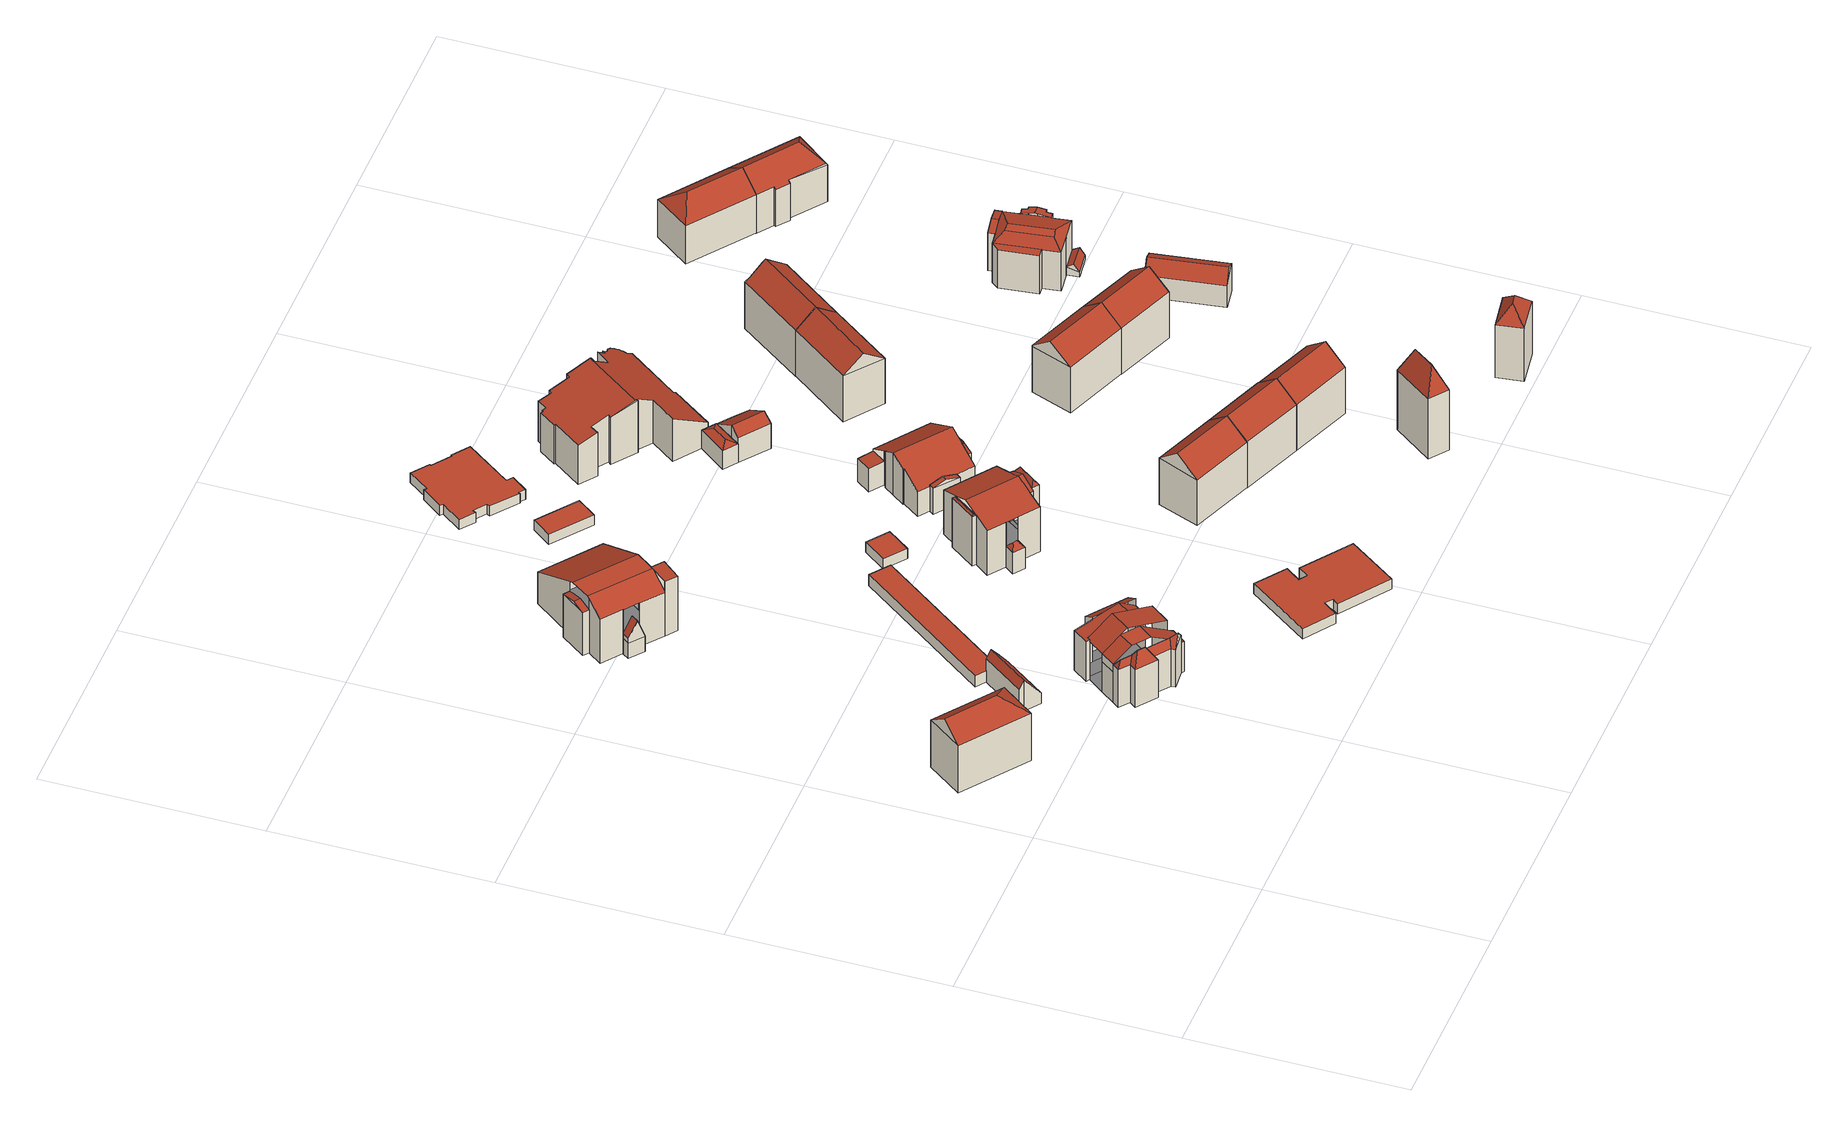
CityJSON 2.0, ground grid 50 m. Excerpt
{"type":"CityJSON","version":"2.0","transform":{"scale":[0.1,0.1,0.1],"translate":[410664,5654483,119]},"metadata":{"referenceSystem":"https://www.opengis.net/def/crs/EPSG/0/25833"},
"CityObjects":{
"building1":{"type":"Building","attributes":{"Dachtyp_tdc":"tdcHipAndGableRoof","Gemeindeschluessel":14612000,"Dachneigung":37.19,"QualitaetDacherkennung":74,"Geometrietyp2DReferenz":"3000","measuredHeight":16.53,"function":"31001_9998","roofType":"5000"},"geometry":[{"type":"Solid","lod":"2","boundaries":[[[[0,1,2,3]],[[1,4,5,2]],[[0,6,7]],[[4,1,8]],[[6,4,8,7]],[[1,0,7,8]],[[5,9,3,2]],[[4,6,9,5]],[[6,0,3,9]]]],"semantics":{"surfaces":[{"type":"WallSurface"},{"type":"RoofSurface"},{"type":"GroundSurface"}],"values":[[0,0,1,0,1,1,2,0,0]]}}]},
"building2":{"type":"Building","attributes":{"Gemeindeschluessel":14612000,"Geometrietyp2DReferenz":"3000","function":"31001_9998","roofType":"9999"},"children":["building2-1","building2-2","building2-3","building2-4","building2-5"]},
"building2-1":{"type":"BuildingPart","attributes":{"Dachtyp_tdc":"tdcGableRoof","Dachneigung":14.92,"QualitaetDacherkennung":42,"Geometrietyp2DReferenz":"3000","measuredHeight":14.26,"roofType":"3100"},"parents":["building2"],"geometry":[{"type":"MultiSurface","lod":"2","boundaries":[[[10,11,12,13,14,15]],[[16,17,18,19,20,21]],[[11,10,20,19]],[[22,23,24,25,26,15,14]]],"semantics":{"surfaces":[{"type":"WallSurface"},{"type":"RoofSurface"},{"type":"GroundSurface"}],"values":[0,1,1,2]}}]},
"building2-2":{"type":"BuildingPart","attributes":{"Dachtyp_tdc":"tdcGableRoof","Dachneigung":10.67,"QualitaetDacherkennung":34,"Geometrietyp2DReferenz":"3000","measuredHeight":12.74,"roofType":"3100"},"parents":["building2"],"geometry":[{"type":"MultiSurface","lod":"2","boundaries":[[[27,28,29,23,17]],[[28,30,31,29]],[[30,32,33,31]],[[34,35,26,36]],[[37,38,32,30,28,27,39,21,40]],[[40,41,35,34,42,37]],[[25,24,23,29,31,33,43,36,26]]],"semantics":{"surfaces":[{"type":"WallSurface"},{"type":"RoofSurface"},{"type":"GroundSurface"}],"values":[0,0,0,0,1,1,2]}}]},
"building2-3":{"type":"BuildingPart","attributes":{"Dachtyp_tdc":"tdcFreeFormRoof","Dachneigung":58.43,"QualitaetDacherkennung":24,"Geometrietyp2DReferenz":"3000","measuredHeight":13.21,"roofType":"5000"},"parents":["building2"],"geometry":[{"type":"MultiSurface","lod":"2","boundaries":[[[44,45,46,47]],[[45,48,49,46]],[[48,50,51,49]],[[50,52,53,54,51]],[[55,56,57,58,59,60]],[[56,61,62,57]],[[61,63,64,62]],[[63,44,47,64]],[[65,66,63,61]],[[67,65,61,56]],[[67,56,55]],[[68,69,70,71,66,65,67,55,72,52]],[[68,52,50]],[[69,68,50,48]],[[70,69,48,45]],[[71,70,45,44]],[[66,71,44,63]],[[47,46,49,51,54,58,57,62,64]]],"semantics":{"surfaces":[{"type":"WallSurface"},{"type":"RoofSurface"},{"type":"GroundSurface"}],"values":[0,0,0,0,0,0,0,0,1,1,0,1,1,1,1,1,1,2]}}]},
"building2-4":{"type":"BuildingPart","attributes":{"Dachtyp_tdc":"tdcPolyFlatRoof","Dachneigung":31.54,"QualitaetDacherkennung":45,"Geometrietyp2DReferenz":"3000","measuredHeight":12.07,"roofType":"2100"},"parents":["building2"],"geometry":[{"type":"MultiSurface","lod":"2","boundaries":[[[73,74,34,36,75]],[[76,77,78,33,32]],[[77,73,75,78]],[[77,76,38,79,42,74,73]],[[75,36,43,33,78]]],"semantics":{"surfaces":[{"type":"WallSurface"},{"type":"RoofSurface"},{"type":"GroundSurface"}],"values":[0,0,0,1,2]}}]},
"building2-5":{"type":"BuildingPart","attributes":{"Dachtyp_tdc":"tdcCutGableRoof","Dachneigung":32.25,"QualitaetDacherkennung":42,"Geometrietyp2DReferenz":"3000","measuredHeight":13.27,"roofType":"9999"},"parents":["building2"],"geometry":[{"type":"MultiSurface","lod":"2","boundaries":[[[13,80,81,14]],[[80,82,83,81]],[[82,59,58,83]],[[53,84,22,54]],[[18,85,86,87,88]],[[82,80,12,89,90,91,72,60]],[[90,87,86,91]],[[82,60,59]],[[13,12,80]],[[53,52,85,18,84]],[[22,14,81,83,58,54]]],"semantics":{"surfaces":[{"type":"WallSurface"},{"type":"RoofSurface"},{"type":"GroundSurface"}],"values":[0,0,0,0,1,1,1,0,0,0,2]}}]},
"building3":{"type":"Building","attributes":{"Gemeindeschluessel":14612000,"Geometrietyp2DReferenz":"3000","function":"31001_2463","roofType":"9999"},"children":["building3-1","building3-2"]},
"building3-1":{"type":"BuildingPart","attributes":{"Dachtyp_tdc":"tdcPolyFlatRoof","Dachneigung":0,"QualitaetDacherkennung":81,"Geometrietyp2DReferenz":"3000","measuredHeight":3.02,"roofType":"1000"},"parents":["building3"],"geometry":[{"type":"MultiSurface","lod":"2","boundaries":[[[92,93,94,95]],[[93,96,97,94]],[[96,98,99,97]],[[98,100,101,99]],[[98,96,93,92,102,100]],[[101,103,95,94,97,99]]],"semantics":{"surfaces":[{"type":"WallSurface"},{"type":"RoofSurface"},{"type":"GroundSurface"}],"values":[0,0,0,0,1,2]}}]},
"building3-2":{"type":"BuildingPart","attributes":{"Dachtyp_tdc":"tdcGableRoof","Dachneigung":52.6,"QualitaetDacherkennung":2,"Geometrietyp2DReferenz":"3000","measuredHeight":8.38,"roofType":"3100"},"parents":["building3"],"geometry":[{"type":"MultiSurface","lod":"2","boundaries":[[[104,105,106,101,100]],[[105,107,108,106]],[[107,109,110,108]],[[109,111,112,110]],[[111,113,95,112]],[[113,92,95]],[[109,107,105,104,114]],[[114,113,111,109]],[[103,101,106,108,110,112,95]]],"semantics":{"surfaces":[{"type":"WallSurface"},{"type":"RoofSurface"},{"type":"GroundSurface"}],"values":[0,0,0,0,0,0,1,1,2]}}]},
"building4":{"type":"Building","attributes":{"Gemeindeschluessel":14612000,"Geometrietyp2DReferenz":"3000","function":"31001_9998","roofType":"9999"},"children":["building4-1","building4-2","building4-3","building4-4"]},
"building4-1":{"type":"BuildingPart","attributes":{"Dachtyp_tdc":"tdcGableRoof","Dachneigung":10.62,"QualitaetDacherkennung":34,"Geometrietyp2DReferenz":"3000","measuredHeight":12.49,"roofType":"3100"},"parents":["building4"],"geometry":[{"type":"MultiSurface","lod":"2","boundaries":[[[115,116,117,118]],[[116,119,120,117]],[[121,115,118,122]],[[121,123,124,125,115]],[[119,116,125,124,126,127]],[[115,125,116]],[[118,117,120,128,129,130,122]]],"semantics":{"surfaces":[{"type":"WallSurface"},{"type":"RoofSurface"},{"type":"GroundSurface"}],"values":[0,0,0,1,1,0,2]}}]},
"building4-2":{"type":"BuildingPart","attributes":{"Dachtyp_tdc":"tdcGableRoof","Dachneigung":69.75,"QualitaetDacherkennung":6,"Geometrietyp2DReferenz":"3000","measuredHeight":9.26,"roofType":"3100"},"parents":["building4"],"geometry":[{"type":"MultiSurface","lod":"2","boundaries":[[[131,132,133,134]],[[132,135,136,133]],[[135,137,138,136]],[[131,139,140,132]],[[141,140,139,142]],[[135,141,142,137]],[[132,140,141,135]],[[133,136,138,134]]],"semantics":{"surfaces":[{"type":"WallSurface"},{"type":"RoofSurface"},{"type":"GroundSurface"}],"values":[0,0,0,1,1,0,0,2]}}]},
"building4-3":{"type":"BuildingPart","attributes":{"Dachtyp_tdc":"tdcPolyFlatRoof","Dachneigung":5,"QualitaetDacherkennung":52,"Geometrietyp2DReferenz":"3000","measuredHeight":15.15,"roofType":"2100"},"parents":["building4"],"geometry":[{"type":"MultiSurface","lod":"2","boundaries":[[[143,144,145,146,147]],[[148,149,150,151,152]],[[149,143,147,150]],[[149,148,144,143]],[[147,146,153,151,150]]],"semantics":{"surfaces":[{"type":"WallSurface"},{"type":"RoofSurface"},{"type":"GroundSurface"}],"values":[0,0,0,1,2]}}]},
"building4-4":{"type":"BuildingPart","attributes":{"Dachtyp_tdc":"tdcCutGableRoof","Dachneigung":25.79,"QualitaetDacherkennung":31,"Geometrietyp2DReferenz":"3000","measuredHeight":15.05,"roofType":"9999"},"parents":["building4"],"geometry":[{"type":"MultiSurface","lod":"2","boundaries":[[[154,155,156,120,119]],[[155,157,158,156]],[[157,159,160,158]],[[159,152,151,160]],[[159,157,155,154,161,162]],[[163,164,165,166,167,168,169,145,170]],[[162,163,170,152,159]],[[146,134,138,171,172,122,130,129,128,120,156,158,160,151,153]],[[145,169,134,146]],[[169,168,131,134]],[[167,166,171,138,137,142]],[[166,165,172,171]],[[165,164,122,172]],[[164,121,122]]],"semantics":{"surfaces":[{"type":"WallSurface"},{"type":"RoofSurface"},{"type":"GroundSurface"}],"values":[0,0,0,0,1,1,1,2,0,0,0,0,0,0]}}]},
"building5":{"type":"Building","attributes":{"Dachtyp_tdc":"tdcPolyFlatRoof","Gemeindeschluessel":14612000,"Dachneigung":0,"QualitaetDacherkennung":94,"Geometrietyp2DReferenz":"3000","measuredHeight":2.62,"function":"31001_9998","roofType":"1000"},"geometry":[{"type":"Solid","lod":"2","boundaries":[[[[173,174,175,176]],[[174,177,178,175]],[[177,179,180,178]],[[179,181,182,180]],[[181,183,184,182]],[[183,185,186,184]],[[185,187,188,186]],[[187,189,190,188]],[[189,191,192,190]],[[191,193,194,192]],[[193,195,196,194]],[[195,173,176,196]],[[195,193,191,189,187,185,183,181,179,177,174,173]],[[176,175,178,180,182,184,186,188,190,192,194,196]]]],"semantics":{"surfaces":[{"type":"WallSurface"},{"type":"RoofSurface"},{"type":"GroundSurface"}],"values":[[0,0,0,0,0,0,0,0,0,0,0,0,1,2]]}}]},
"building6":{"type":"Building","attributes":{"Dachtyp_tdc":"tdcPolyFlatRoof","Gemeindeschluessel":14612000,"Dachneigung":0,"QualitaetDacherkennung":83,"Geometrietyp2DReferenz":"3000","measuredHeight":2.63,"function":"31001_9998","roofType":"1000"},"geometry":[{"type":"Solid","lod":"2","boundaries":[[[[197,198,199,200]],[[198,201,202,199]],[[201,203,204,202]],[[203,197,200,204]],[[203,201,198,197]],[[200,199,202,204]]]],"semantics":{"surfaces":[{"type":"WallSurface"},{"type":"RoofSurface"},{"type":"GroundSurface"}],"values":[[0,0,0,0,1,2]]}}]},
"building7":{"type":"Building","attributes":{"Gemeindeschluessel":14612000,"Geometrietyp2DReferenz":"3000","function":"31001_9998","roofType":"9999"},"children":["building7-1","building7-2","building7-3","building7-4","building7-5"]},
"building7-1":{"type":"BuildingPart","attributes":{"Dachtyp_tdc":"tdcFreeFormRoof","Dachneigung":37.57,"QualitaetDacherkennung":30,"Geometrietyp2DReferenz":"3000","measuredHeight":13.71,"roofType":"5000"},"parents":["building7"],"geometry":[{"type":"MultiSurface","lod":"2","boundaries":[[[205,206,207,208]],[[206,209,210,207]],[[209,211,212,210]],[[213,211,209]],[[214,213,209,206]],[[214,206,205]],[[213,214,205,215,211]],[[207,210,212,216,208]]],"semantics":{"surfaces":[{"type":"WallSurface"},{"type":"RoofSurface"},{"type":"GroundSurface"}],"values":[0,0,0,1,1,1,1,2]}}]},
"building7-2":{"type":"BuildingPart","attributes":{"Dachtyp_tdc":"tdcFreeFormRoof","Dachneigung":55.47,"QualitaetDacherkennung":3,"Geometrietyp2DReferenz":"3000","measuredHeight":14.83,"roofType":"5000"},"parents":["building7"],"geometry":[{"type":"MultiSurface","lod":"2","boundaries":[[[217,218,219,220,221,222]],[[218,223,224,219]],[[223,225,226,227,228,224]],[[229,225,223]],[[230,229,223,218]],[[230,218,217]],[[229,230,217,231,232,225]],[[220,219,224,228]]],"semantics":{"surfaces":[{"type":"WallSurface"},{"type":"RoofSurface"},{"type":"GroundSurface"}],"values":[0,0,0,1,1,1,1,2]}}]},
"building7-3":{"type":"BuildingPart","attributes":{"Dachtyp_tdc":"tdcFreeFormRoof","Dachneigung":46.16,"QualitaetDacherkennung":19,"Geometrietyp2DReferenz":"3000","measuredHeight":7.09,"roofType":"5000"},"parents":["building7"],"geometry":[{"type":"MultiSurface","lod":"2","boundaries":[[[233,234,235,236]],[[234,237,238,235]],[[237,239,240,238]],[[241,239,237]],[[242,241,237,234]],[[242,234,233]],[[241,242,233,239]],[[236,235,238,240]]],"semantics":{"surfaces":[{"type":"WallSurface"},{"type":"RoofSurface"},{"type":"GroundSurface"}],"values":[0,0,0,1,1,1,1,2]}}]},
"building7-4":{"type":"BuildingPart","attributes":{"Dachtyp_tdc":"tdcGableRoof","Dachneigung":18.45,"QualitaetDacherkennung":44,"Geometrietyp2DReferenz":"3000","measuredHeight":14.72,"roofType":"3100"},"parents":["building7"],"geometry":[{"type":"MultiSurface","lod":"2","boundaries":[[[243,244,236,245]],[[244,233,236]],[[246,247,248,240,239]],[[247,249,250,248]],[[249,251,208,250]],[[251,205,208]],[[252,212,211]],[[252,253,254,212]],[[253,255,256,254]],[[255,257,258,256]],[[257,259,260,261,262,258]],[[263,264,265]],[[263,243,245,264]],[[266,267,259,257,255,253,252,268]],[[268,251,249,247,246,244,243,263,269,266]],[[245,236,240,248,250,208,216,212,254,256,258,262,270,264]]],"semantics":{"surfaces":[{"type":"WallSurface"},{"type":"RoofSurface"},{"type":"GroundSurface"}],"values":[0,0,0,0,0,0,0,0,0,0,0,0,0,1,1,2]}}]},
"building7-5":{"type":"BuildingPart","attributes":{"Dachtyp_tdc":"tdcGableRoof","Dachneigung":24.74,"QualitaetDacherkennung":42,"Geometrietyp2DReferenz":"3000","measuredHeight":14.92,"roofType":"3100"},"parents":["building7"],"geometry":[{"type":"MultiSurface","lod":"2","boundaries":[[[271,221,220,272]],[[227,273,274,228]],[[273,265,264,274]],[[261,271,272,262]],[[260,267,275,276,231,222,277]],[[273,226,232,276,275,269,265]],[[227,226,273]],[[271,277,222,221]],[[261,260,277,271]],[[272,220,228,274,264,270,262]]],"semantics":{"surfaces":[{"type":"WallSurface"},{"type":"RoofSurface"},{"type":"GroundSurface"}],"values":[0,0,0,0,1,1,0,0,0,2]}}]},
"building8":{"type":"Building","attributes":{"Dachtyp_tdc":"tdcPolyFlatRoof","Gemeindeschluessel":14612000,"Dachneigung":0,"QualitaetDacherkennung":53,"Geometrietyp2DReferenz":"3000","measuredHeight":2.76,"function":"31001_9998","roofType":"1000"},"geometry":[{"type":"Solid","lod":"2","boundaries":[[[[278,279,280,281]],[[279,282,283,280]],[[282,284,285,283]],[[284,278,281,285]],[[284,282,279,278]],[[281,280,283,285]]]],"semantics":{"surfaces":[{"type":"WallSurface"},{"type":"RoofSurface"},{"type":"GroundSurface"}],"values":[[0,0,0,0,1,2]]}}]},
"building9":{"type":"Building","attributes":{"Dachtyp_tdc":"tdcPolyFlatRoof","Gemeindeschluessel":14612000,"Dachneigung":0,"QualitaetDacherkennung":66,"Geometrietyp2DReferenz":"3000","measuredHeight":2.55,"function":"31001_9998","roofType":"1000"},"geometry":[{"type":"Solid","lod":"2","boundaries":[[[[286,287,288,289]],[[287,290,291,288]],[[290,292,293,291]],[[292,294,295,293]],[[294,296,297,295]],[[296,298,299,297]],[[298,300,301,299]],[[300,302,303,301]],[[302,304,305,303]],[[304,306,307,305]],[[306,308,309,307]],[[308,310,311,309]],[[312,313,314,315]],[[313,316,317,314]],[[316,318,319,317]],[[318,320,321,319]],[[320,322,323,321]],[[322,324,325,323]],[[324,286,289,325]],[[324,322,320,318,316,313,312,310,308,306,304,302,300,298,296,294,292,290,287,286]],[[289,288,291,293,295,297,299,301,303,305,307,309,311,315,314,317,319,321,323,325]],[[310,312,315,311]]]],"semantics":{"surfaces":[{"type":"WallSurface"},{"type":"RoofSurface"},{"type":"GroundSurface"}],"values":[[0,0,0,0,0,0,0,0,0,0,0,0,0,0,0,0,0,0,0,1,2,0]]}}]},
"building10":{"type":"Building","attributes":{"Dachtyp_tdc":"tdcGableRoof","Gemeindeschluessel":14612000,"Dachneigung":38.21,"QualitaetDacherkennung":76,"Geometrietyp2DReferenz":"3000","measuredHeight":16.52,"function":"31001_9998","roofType":"3100"},"geometry":[{"type":"Solid","lod":"2","boundaries":[[[[326,327,328,329]],[[327,330,331,328]],[[330,332,333,331]],[[332,326,329,333]],[[330,327,334]],[[326,332,335]],[[327,326,335,334]],[[332,330,334,335]],[[329,328,331,333]]]],"semantics":{"surfaces":[{"type":"WallSurface"},{"type":"RoofSurface"},{"type":"GroundSurface"}],"values":[[0,0,0,0,0,0,1,1,2]]}}]},
"building11":{"type":"Building","attributes":{"Gemeindeschluessel":14612000,"Geometrietyp2DReferenz":"3000","function":"31001_9998","roofType":"9999"},"children":["building11-1","building11-2","building11-3","building11-4"]},
"building11-1":{"type":"BuildingPart","attributes":{"Dachtyp_tdc":"tdcGableRoof","Dachneigung":29.27,"QualitaetDacherkennung":46,"Geometrietyp2DReferenz":"3000","measuredHeight":11.46,"roofType":"3100"},"parents":["building11"],"geometry":[{"type":"MultiSurface","lod":"2","boundaries":[[[336,337,338,339]],[[337,340,341,338]],[[340,342,343,341]],[[342,344,345,343]],[[344,346,347,345]],[[346,348,349,347]],[[348,350,351,349]],[[350,352,353,354,351]],[[355,356,357,358,359]],[[356,360,361,357]],[[360,362,361]],[[363,364,365]],[[363,366,367,364]],[[368,360,356,355,352,350,348,346]],[[346,344,342,340,337,336,369,366,363,368]],[[366,369,370,367]],[[367,370,339,338,341,343,345,347,349,351,354,358,357,361,371,364]]],"semantics":{"surfaces":[{"type":"WallSurface"},{"type":"RoofSurface"},{"type":"GroundSurface"}],"values":[0,0,0,0,0,0,0,0,0,0,0,0,0,1,1,0,2]}}]},
"building11-2":{"type":"BuildingPart","attributes":{"Dachtyp_tdc":"tdcFreeFormRoof","Dachneigung":66.3,"QualitaetDacherkennung":20,"Geometrietyp2DReferenz":"3000","measuredHeight":8.39,"roofType":"5000"},"parents":["building11"],"geometry":[{"type":"MultiSurface","lod":"2","boundaries":[[[372,373,374,375]],[[373,376,377,374]],[[376,378,379,377]],[[378,365,364,379]],[[362,380,381,361]],[[380,372,375,381]],[[365,378,376,382]],[[376,373,372,382]],[[372,380,362,383,365,382]],[[375,374,377,379,364,371,361,381]]],"semantics":{"surfaces":[{"type":"WallSurface"},{"type":"RoofSurface"},{"type":"GroundSurface"}],"values":[0,0,0,0,0,0,1,1,1,2]}}]},
"building11-3":{"type":"BuildingPart","attributes":{"Dachtyp_tdc":"tdcGableRoof","Dachneigung":16.87,"QualitaetDacherkennung":32,"Geometrietyp2DReferenz":"3000","measuredHeight":7.9,"roofType":"3100"},"parents":["building11"],"geometry":[{"type":"MultiSurface","lod":"2","boundaries":[[[384,385,386,370,369]],[[385,387,388,386]],[[387,389,336,339,388]],[[387,385,390]],[[384,389,391]],[[385,384,391,390]],[[389,387,390,391]],[[370,386,388,339]]],"semantics":{"surfaces":[{"type":"WallSurface"},{"type":"RoofSurface"},{"type":"GroundSurface"}],"values":[0,0,0,0,0,1,1,2]}}]},
"building11-4":{"type":"BuildingPart","attributes":{"Dachtyp_tdc":"tdcPolyFlatRoof","Dachneigung":3.06,"QualitaetDacherkennung":56,"Geometrietyp2DReferenz":"3000","measuredHeight":6.46,"roofType":"2100"},"parents":["building11"],"geometry":[{"type":"MultiSurface","lod":"2","boundaries":[[[353,392,393,354]],[[392,394,395,393]],[[394,359,358,395]],[[359,394,392,353]],[[354,393,395,358]]],"semantics":{"surfaces":[{"type":"WallSurface"},{"type":"RoofSurface"},{"type":"GroundSurface"}],"values":[0,0,0,1,2]}}]},
"building12":{"type":"Building","attributes":{"Dachtyp_tdc":"tdcGableRoof","Gemeindeschluessel":14612000,"Dachneigung":37.92,"QualitaetDacherkennung":75,"Geometrietyp2DReferenz":"3000","measuredHeight":16.52,"function":"31001_9998","roofType":"3100"},"geometry":[{"type":"Solid","lod":"2","boundaries":[[[[327,396,397,398]],[[396,399,400,397]],[[399,401,402,400]],[[401,327,398,402]],[[399,396,403]],[[327,401,334]],[[396,327,334,403]],[[401,399,403,334]],[[398,397,400,402]]]],"semantics":{"surfaces":[{"type":"WallSurface"},{"type":"RoofSurface"},{"type":"GroundSurface"}],"values":[[0,0,0,0,0,0,1,1,2]]}}]},
"building13":{"type":"Building","attributes":{"Dachtyp_tdc":"tdcFreeFormRoof","Gemeindeschluessel":14612000,"Dachneigung":25.14,"QualitaetDacherkennung":15,"Geometrietyp2DReferenz":"3000","measuredHeight":5.91,"function":"31001_9998","roofType":"5000"},"geometry":[{"type":"Solid","lod":"2","boundaries":[[[[404,405,406,407]],[[405,408,409,406]],[[408,410,411,409]],[[410,404,407,411]],[[412,413,410,408]],[[412,408,405]],[[413,412,405,404]],[[413,404,410]],[[407,406,409,411]]]],"semantics":{"surfaces":[{"type":"WallSurface"},{"type":"RoofSurface"},{"type":"GroundSurface"}],"values":[[0,0,0,0,1,1,1,1,2]]}}]},
"building14":{"type":"Building","attributes":{"Dachtyp_tdc":"tdcGableRoof","Gemeindeschluessel":14612000,"Dachneigung":32.75,"QualitaetDacherkennung":50,"Geometrietyp2DReferenz":"3000","measuredHeight":8.28,"function":"31001_9998","roofType":"3100"},"geometry":[{"type":"Solid","lod":"2","boundaries":[[[[414,415,416,417]],[[415,418,419,416]],[[418,420,411,419]],[[420,421,422,411]],[[421,423,409,422]],[[423,424,425,409]],[[424,414,417,425]],[[421,420,418,415]],[[415,414,424,423,421]],[[417,416,419,411,422,409,425]]]],"semantics":{"surfaces":[{"type":"WallSurface"},{"type":"RoofSurface"},{"type":"GroundSurface"}],"values":[[0,0,0,0,0,0,0,1,1,2]]}}]},
"building15":{"type":"Building","attributes":{"Dachtyp_tdc":"tdcFreeFormRoof","Gemeindeschluessel":14612000,"Dachneigung":67.19,"QualitaetDacherkennung":4,"Geometrietyp2DReferenz":"3000","measuredHeight":22.42,"function":"31001_9998","roofType":"5000"},"geometry":[{"type":"Solid","lod":"2","boundaries":[[[[426,427,428,429]],[[427,430,431,428]],[[430,432,433,431]],[[434,435,430,427]],[[434,427,426]],[[435,434,426,432]],[[435,432,430]],[[433,429,428,431]],[[432,426,429,433]]]],"semantics":{"surfaces":[{"type":"WallSurface"},{"type":"RoofSurface"},{"type":"GroundSurface"}],"values":[[0,0,0,1,1,1,1,2,0]]}}]},
"building16":{"type":"Building","attributes":{"Dachtyp_tdc":"tdcFreeFormRoof","Gemeindeschluessel":14612000,"Dachneigung":31.01,"QualitaetDacherkennung":11,"Geometrietyp2DReferenz":"3000","measuredHeight":14.43,"function":"31001_9998","roofType":"5000"},"geometry":[{"type":"Solid","lod":"2","boundaries":[[[[436,437,438,439]],[[437,440,441,438]],[[440,442,443,441]],[[442,444,445,443]],[[444,446,447,445]],[[446,448,449,447]],[[448,450,451,449]],[[450,452,453,451]],[[452,454,455,453]],[[454,456,457,455]],[[456,458,459,457]],[[458,460,461,459]],[[460,462,463,461]],[[462,464,465,463]],[[464,466,467,465]],[[466,468,469,467]],[[468,470,471,469]],[[470,472,473,471]],[[472,474,475,473]],[[474,476,477,475]],[[476,478,479,477]],[[478,480,481,479]],[[480,482,483,481]],[[482,484,485,483]],[[484,486,487,485]],[[486,488,489,487]],[[488,490,491,489]],[[490,492,493,491]],[[492,494,495,493]],[[494,496,497,495]],[[496,498,499,497]],[[500,501,502,503]],[[501,504,505,502]],[[504,506,507,505]],[[506,508,509,507]],[[508,510,511,509]],[[510,512,513,511]],[[512,514,515,513]],[[514,516,517,515]],[[516,518,519,517]],[[518,520,521,519]],[[520,522,523,521]],[[522,524,525,523]],[[524,526,527,525]],[[526,528,529,527]],[[528,530,531,529]],[[530,532,533,531]],[[532,534,535,533]],[[534,536,537,535]],[[536,538,539,537]],[[538,540,541,539]],[[540,542,543,541]],[[542,544,545,543]],[[544,546,547,545]],[[546,548,549,547]],[[548,550,551,549]],[[550,436,439,551]],[[520,518,516,514,512,510,508,506,504,501,500,552,553,498,496,494,492,490,488,486,484,482,480,478,476,474,472,470,468,466,464,462,460,458,456,454,452,450,448,446,554,555,528,526,524,522]],[[532,530,555,554,444,442,440,437,436,550,548,546,544,542,540,538,536,534]],[[446,444,554]],[[530,528,555]],[[439,438,441,443,445,447,449,451,453,455,457,459,461,463,465,467,469,471,473,475,477,479,481,483,485,487,489,491,493,495,497,499,556,557,503,502,505,507,509,511,513,515,517,519,521,523,525,527,529,531,533,535,537,539,541,543,545,547,549,551]],[[498,553,556,499]],[[553,552,557,556]],[[552,500,503,557]]]],"semantics":{"surfaces":[{"type":"WallSurface"},{"type":"RoofSurface"},{"type":"GroundSurface"}],"values":[[0,0,0,0,0,0,0,0,0,0,0,0,0,0,0,0,0,0,0,0,0,0,0,0,0,0,0,0,0,0,0,0,0,0,0,0,0,0,0,0,0,0,0,0,0,0,0,0,0,0,0,0,0,0,0,0,0,1,1,0,0,2,0,0,0]]}}]},
"building17":{"type":"Building","attributes":{"Dachtyp_tdc":"tdcGableRoof","Gemeindeschluessel":14612000,"Dachneigung":37.7,"QualitaetDacherkennung":76,"Geometrietyp2DReferenz":"3000","measuredHeight":16.52,"function":"31001_9998","roofType":"3100"},"geometry":[{"type":"Solid","lod":"2","boundaries":[[[[558,559,560,397]],[[559,561,562,560]],[[561,399,400,562]],[[399,558,397,400]],[[561,559,563]],[[558,399,564]],[[559,558,564,563]],[[399,561,563,564]],[[397,560,562,400]]]],"semantics":{"surfaces":[{"type":"WallSurface"},{"type":"RoofSurface"},{"type":"GroundSurface"}],"values":[[0,0,0,0,0,0,1,1,2]]}}]},
"building18":{"type":"Building","attributes":{"Dachtyp_tdc":"tdcGableRoof","Gemeindeschluessel":14612000,"Dachneigung":36.76,"QualitaetDacherkennung":78,"Geometrietyp2DReferenz":"3000","measuredHeight":16.28,"function":"31001_9998","roofType":"3100"},"geometry":[{"type":"Solid","lod":"2","boundaries":[[[[565,566,567,568]],[[566,569,570,567]],[[569,571,572,570]],[[571,565,568,572]],[[569,566,573]],[[565,571,574]],[[566,565,574,573]],[[571,569,573,574]],[[568,567,570,572]]]],"semantics":{"surfaces":[{"type":"WallSurface"},{"type":"RoofSurface"},{"type":"GroundSurface"}],"values":[[0,0,0,0,0,0,1,1,2]]}}]},
"building19":{"type":"Building","attributes":{"Dachtyp_tdc":"tdcFreeFormRoof","Gemeindeschluessel":14612000,"Dachneigung":36.76,"QualitaetDacherkennung":74,"Geometrietyp2DReferenz":"3000","measuredHeight":16.35,"function":"31001_9998","roofType":"5000"},"geometry":[{"type":"Solid","lod":"2","boundaries":[[[[575,576,577,578]],[[576,579,580,577]],[[579,581,582,580]],[[581,583,584,582]],[[583,575,578,584]],[[585,586,587,588]],[[585,588,583,581,589]],[[579,589,581]],[[576,586,585,589,579]],[[575,587,586,576]],[[583,588,587,575]],[[578,577,580,582,584]]]],"semantics":{"surfaces":[{"type":"WallSurface"},{"type":"RoofSurface"},{"type":"GroundSurface"}],"values":[[0,0,0,0,0,1,1,0,0,0,0,2]]}}]},
"building20":{"type":"Building","attributes":{"Dachtyp_tdc":"tdcFreeFormRoof","Gemeindeschluessel":14612000,"Dachneigung":50.33,"QualitaetDacherkennung":3,"Geometrietyp2DReferenz":"3000","measuredHeight":18.05,"function":"31001_9998","roofType":"5000"},"geometry":[{"type":"Solid","lod":"2","boundaries":[[[[590,591,592,593]],[[591,594,595,592]],[[594,596,597,595]],[[596,590,593,597]],[[598,596,594]],[[599,598,594,591]],[[599,591,590]],[[598,599,590,596]],[[593,592,595,597]]]],"semantics":{"surfaces":[{"type":"WallSurface"},{"type":"RoofSurface"},{"type":"GroundSurface"}],"values":[[0,0,0,0,1,1,1,1,2]]}}]},
"building21":{"type":"Building","attributes":{"Dachtyp_tdc":"tdcFreeFormRoof","Gemeindeschluessel":14612000,"Dachneigung":37.09,"QualitaetDacherkennung":77,"Geometrietyp2DReferenz":"3000","measuredHeight":16.36,"function":"31001_9998","roofType":"5000"},"geometry":[{"type":"Solid","lod":"2","boundaries":[[[[566,600,601,602]],[[600,603,604,601]],[[603,605,606,604]],[[605,607,608,606]],[[607,569,609,608]],[[569,566,602,609]],[[610,605,603,600,566,573]],[[569,607,610,573]],[[607,605,610]],[[566,569,573]],[[602,601,604,606,608,609]]]],"semantics":{"surfaces":[{"type":"WallSurface"},{"type":"RoofSurface"},{"type":"GroundSurface"}],"values":[[0,0,0,0,0,0,1,1,0,0,2]]}}]},
"building22":{"type":"Building","attributes":{"Dachtyp_tdc":"tdcGableRoof","Gemeindeschluessel":14612000,"Dachneigung":36.72,"QualitaetDacherkennung":74,"Geometrietyp2DReferenz":"3000","measuredHeight":16.35,"function":"31001_9998","roofType":"3100"},"geometry":[{"type":"Solid","lod":"2","boundaries":[[[[586,611,612,613]],[[611,614,615,612]],[[614,581,616,615]],[[581,586,613,616]],[[614,611,617]],[[586,581,618]],[[611,586,618,617]],[[581,614,617,618]],[[613,612,615,616]]]],"semantics":{"surfaces":[{"type":"WallSurface"},{"type":"RoofSurface"},{"type":"GroundSurface"}],"values":[[0,0,0,0,0,0,1,1,2]]}}]},
"building23":{"type":"Building","attributes":{"Dachtyp_tdc":"tdcGableRoof","Gemeindeschluessel":14612000,"Dachneigung":49.36,"QualitaetDacherkennung":8,"Geometrietyp2DReferenz":"3000","measuredHeight":8.75,"function":"31001_2463","roofType":"3100"},"geometry":[{"type":"Solid","lod":"2","boundaries":[[[[619,620,621,622]],[[620,623,624,621]],[[623,625,626,624]],[[625,619,622,626]],[[623,620,627]],[[619,625,628]],[[620,619,628,627]],[[625,623,627,628]],[[622,621,624,626]]]],"semantics":{"surfaces":[{"type":"WallSurface"},{"type":"RoofSurface"},{"type":"GroundSurface"}],"values":[[0,0,0,0,0,0,1,1,2]]}}]},
"building24":{"type":"Building","attributes":{"Gemeindeschluessel":14612000,"Geometrietyp2DReferenz":"3000","function":"31001_9998","roofType":"9999"},"children":["building24-1","building24-2","building24-3","building24-4"]},
"building24-1":{"type":"BuildingPart","attributes":{"Dachtyp_tdc":"tdcGableRoof","Dachneigung":10.58,"QualitaetDacherkennung":59,"Geometrietyp2DReferenz":"3000","measuredHeight":10.89,"roofType":"3100"},"parents":["building24"],"geometry":[{"type":"MultiSurface","lod":"2","boundaries":[[[629,630,631,632]],[[633,634,635,636]],[[634,637,638,635]],[[637,639,640,638]],[[639,641,642,640]],[[641,643,644,642]],[[643,645,646,644]],[[645,647,648,646]],[[647,629,632,648]],[[643,641,639,637,634,633,649,650]],[[650,651,630,629,647,645,643]],[[632,631,652,636,635,638,640,642,644,646,648]]],"semantics":{"surfaces":[{"type":"WallSurface"},{"type":"RoofSurface"},{"type":"GroundSurface"}],"values":[0,0,0,0,0,0,0,0,0,1,1,2]}}]},
"building24-2":{"type":"BuildingPart","attributes":{"Dachtyp_tdc":"tdcGableRoof","Dachneigung":12.14,"QualitaetDacherkennung":36,"Geometrietyp2DReferenz":"3000","measuredHeight":11.05,"roofType":"3100"},"parents":["building24"],"geometry":[{"type":"MultiSurface","lod":"2","boundaries":[[[653,654,655,656]],[[654,657,636,655]],[[658,659,660,661]],[[659,653,656,660]],[[662,657,654,653]],[[653,659,658,663,662]],[[656,655,636,664,661,660]]],"semantics":{"surfaces":[{"type":"WallSurface"},{"type":"RoofSurface"},{"type":"GroundSurface"}],"values":[0,0,0,0,1,1,2]}}]},
"building24-3":{"type":"BuildingPart","attributes":{"Dachtyp_tdc":"tdcPolyFlatRoof","Dachneigung":14.13,"QualitaetDacherkennung":70,"Geometrietyp2DReferenz":"3000","measuredHeight":10.64,"roofType":"2100"},"parents":["building24"],"geometry":[{"type":"MultiSurface","lod":"2","boundaries":[[[665,666,667,668,669]],[[670,671,672,673,674]],[[671,665,669,672]],[[671,670,666,665]],[[669,668,673,672]]],"semantics":{"surfaces":[{"type":"WallSurface"},{"type":"RoofSurface"},{"type":"GroundSurface"}],"values":[0,0,0,1,2]}}]},
"building24-4":{"type":"BuildingPart","attributes":{"Dachtyp_tdc":"tdcCutTentRoof","Dachneigung":15.28,"QualitaetDacherkennung":67,"Geometrietyp2DReferenz":"3000","measuredHeight":11.64,"roofType":"9999"},"parents":["building24"],"geometry":[{"type":"MultiSurface","lod":"2","boundaries":[[[675,676,663,677,667,678,679]],[[678,680,681,679]],[[631,682,683,684,673,668,661,664,636,652]],[[630,685,682,631]],[[685,686,683,682]],[[686,687,684,683]],[[687,674,673,684]],[[667,677,658,661,668]],[[685,630,651,688,649,675,679,681]],[[687,686,685,681,680]],[[667,674,687,680,678]]],"semantics":{"surfaces":[{"type":"RoofSurface"},{"type":"GroundSurface"},{"type":"WallSurface"}],"values":[0,0,1,2,2,2,2,2,0,0,0]}}]},
"building25":{"type":"Building","attributes":{"Dachtyp_tdc":"tdcGableRoof","Gemeindeschluessel":14612000,"Dachneigung":56.56,"QualitaetDacherkennung":23,"Geometrietyp2DReferenz":"3000","measuredHeight":3.05,"function":"31001_9998","roofType":"3100"},"geometry":[{"type":"Solid","lod":"2","boundaries":[[[[689,690,691,692]],[[690,693,694,691]],[[693,695,696,694]],[[695,689,692,696]],[[693,690,697]],[[689,695,698]],[[690,689,698,697]],[[695,693,697,698]],[[692,691,694,696]]]],"semantics":{"surfaces":[{"type":"WallSurface"},{"type":"RoofSurface"},{"type":"GroundSurface"}],"values":[[0,0,0,0,0,0,1,1,2]]}}]},
"building26":{"type":"Building","attributes":{"Dachtyp_tdc":"tdcHipAndGableRoof","Gemeindeschluessel":14612000,"Dachneigung":37.35,"QualitaetDacherkennung":76,"Geometrietyp2DReferenz":"3000","measuredHeight":14.16,"function":"31001_9998","roofType":"5000"},"geometry":[{"type":"Solid","lod":"2","boundaries":[[[[699,700,701,702]],[[700,703,704,701]],[[703,705,706,704]],[[705,699,702,706]],[[703,700,707]],[[699,705,708]],[[700,699,708,707]],[[705,703,707,708]],[[702,701,704,706]]]],"semantics":{"surfaces":[{"type":"WallSurface"},{"type":"RoofSurface"},{"type":"GroundSurface"}],"values":[[0,0,0,0,1,0,1,1,2]]}}]},
"building27":{"type":"Building","attributes":{"Dachtyp_tdc":"tdcFreeFormRoof","Gemeindeschluessel":14612000,"Dachneigung":36.92,"QualitaetDacherkennung":73,"Geometrietyp2DReferenz":"3000","measuredHeight":14.19,"function":"31001_9998","roofType":"5000"},"geometry":[{"type":"Solid","lod":"2","boundaries":[[[[709,710,711,712]],[[710,713,714,711]],[[713,715,716,714]],[[715,717,718,716]],[[717,719,720,718]],[[719,699,721,720]],[[699,705,722,721]],[[705,709,712,722]],[[710,709,723,724]],[[723,709,705,708]],[[715,713,724,723,708,699,719,717]],[[713,710,724]],[[705,699,708]],[[712,711,714,716,718,720,721,722]]]],"semantics":{"surfaces":[{"type":"WallSurface"},{"type":"RoofSurface"},{"type":"GroundSurface"}],"values":[[0,0,0,0,0,0,0,0,1,1,1,0,0,2]]}}]}
},
"vertices":[
[155,558,198],[8,666,198],[8,666,71],[155,558,71],[67,747,198],[67,747,71],[214,638,199],[143,629,236],[38,706,236],[214,638,71],
[563,436,195],[530,392,195],[530,392,169],[530,392,160],[530,392,79],[563,436,79],[433,533,183],[428,526,183],[400,489,183],[450,452,222],[483,496,222],[441,527,189],[400,489,79],[428,526,79],[433,533,79],[516,471,79],[548,447,79],
[428,526,187],[421,531,185],[421,531,79],[447,566,185],[447,566,79],[483,539,194],[483,539,79],[569,475,181],[548,447,181],[569,475,79],[537,499,207],[509,520,200],[433,533,187],[516,471,207],[534,457,192],[546,492,200],[537,499,79],
[421,374,180],[376,408,180],[376,408,79],[421,374,79],[387,423,180],[387,423,79],[364,441,180],[364,441,79],[376,456,180],[376,456,160],[376,456,79],[511,355,180],[464,351,180],[464,351,79],[511,355,79],[511,355,160],[511,355,165],[463,361,180],[463,361,79],[430,386,180],[430,386,79],[474,367,199],[427,403,199],[483,352,210],[378,442,196],[401,425,196],[403,412,211],[417,401,211],[492,369,180],
[585,497,183],[569,475,200],[585,497,79],[483,539,200],[500,561,183],[500,561,79],[537,499,200],
[542,383,160],[542,383,79],[517,350,160],[517,350,79],[400,489,160],[376,456,183],[412,429,211],[437,462,211],[401,489,183],[501,414,192],[476,432,212],[451,399,212],
[358,727,102],[336,744,102],[336,744,72],[358,727,72],[568,1057,102],[568,1057,72],[612,1024,102],[612,1024,72],[381,711,102],[381,711,72],[368,720,102],[368,720,72],
[381,711,136],[403,695,100],[403,695,72],[332,598,100],[332,598,72],[297,623,155],[297,623,72],[287,630,135],[287,630,72],[358,727,135],[368,720,155],
[220,1560,137],[263,1617,138],[263,1617,21],[220,1560,21],[275,1608,138],[275,1608,21],[233,1550,137],[233,1550,21],[236,1555,139],[252,1576,146],[239,1585,146],[268,1598,141],[275,1607,138],[275,1607,21],[268,1598,21],[236,1555,21],
[286,1458,62],[275,1443,62],[275,1443,21],[286,1458,21],[242,1468,62],[242,1468,21],[253,1483,62],[253,1483,21],[271,1470,113],[260,1454,113],[242,1468,76],[253,1483,76],
[360,1401,168],[335,1420,168],[335,1420,139],[335,1420,21],[360,1401,21],[366,1461,172],[391,1442,172],[391,1442,21],[366,1461,21],[366,1461,171],[363,1457,21],
[275,1608,164],[346,1702,107],[346,1702,21],[475,1604,107],[475,1604,21],[396,1500,170],[396,1500,21],[275,1607,164],[268,1598,170],[236,1555,171],[233,1550,168],[208,1518,140],[254,1483,140],[253,1483,140],[286,1458,140],[286,1458,139],[363,1457,171],[254,1483,21],[208,1518,21],
[862,203,103],[879,226,103],[879,226,76],[862,203,76],[989,146,103],[989,146,76],[909,34,103],[909,34,76],[798,113,103],[798,113,76],[808,127,103],[808,127,76],[791,140,103],[791,140,76],[767,107,103],[767,107,76],[699,155,103],[699,155,76],[801,298,103],[801,298,76],[869,249,103],[869,249,76],[844,215,103],[844,215,76],
[681,1103,86],[729,1067,86],[729,1067,59],[681,1103,59],[690,1015,86],[690,1015,59],[642,1051,86],[642,1051,59],
[723,877,188],[716,883,188],[716,883,55],[723,877,55],[759,941,188],[759,941,55],[766,936,188],[766,936,55],[760,935,192],[722,884,192],[746,908,188],[746,908,55],
[880,848,190],[894,838,190],[894,838,55],[880,848,55],[880,848,185],[880,848,189],[855,785,190],[855,785,55],[841,796,190],[841,796,188],[841,796,185],[841,796,55],[853,798,203],[882,836,203],[879,847,190],[843,799,190],
[761,798,112],[745,777,112],[745,777,55],[761,798,55],[720,796,112],[720,796,55],[736,817,112],[736,817,55],[736,800,125],[744,795,126],
[806,766,175],[761,798,175],[806,766,55],[736,817,175],[736,816,175],[736,816,55],[698,844,175],[698,844,55],[723,877,189],[766,936,190],[793,972,174],[793,972,55],[901,894,174],[901,894,55],[873,857,190],[873,857,55],[874,857,190],[874,857,188],[874,857,185],[874,857,55],[829,797,188],[829,797,55],[829,797,185],[854,830,202],[862,842,196],[746,908,202],[843,815,196],[854,830,55],
[882,851,185],[882,851,55],[837,792,185],[837,792,55],[853,829,204],[861,823,204],[882,851,188],
[519,1738,59],[552,1782,59],[552,1782,32],[519,1738,32],[641,1714,59],[641,1714,32],[608,1670,59],[608,1670,32],
[542,1906,52],[509,1930,52],[509,1930,26],[542,1906,26],[545,1978,52],[545,1978,26],[539,1983,52],[539,1983,26],[576,2031,52],[576,2031,26],[581,2027,52],[581,2027,26],[617,2075,52],[617,2075,26],[656,2046,52],[656,2046,26],[654,2043,52],[654,2043,26],[696,2012,52],[696,2012,26],[698,2014,52],[698,2014,26],[737,1986,52],[737,1986,26],[660,1880,52],[660,1880,26],[673,1870,52],[645,1833,52],[645,1833,26],[673,1870,26],[632,1843,52],[632,1843,26],[630,1840,52],[630,1840,26],[571,1886,52],[571,1886,26],[575,1893,52],[575,1893,26],[547,1913,52],[547,1913,26],
[1028,584,181],[1175,526,181],[1175,526,55],[1028,584,55],[1138,430,177],[1138,430,55],[990,487,177],[990,487,55],[1157,480,220],[1010,538,220],
[862,1027,113],[862,1026,113],[862,1026,46],[862,1027,46],[837,1044,113],[837,1044,46],[866,1084,140],[866,1084,46],[864,1085,140],[864,1085,46],[885,1114,160],[885,1114,46],[903,1138,143],[903,1138,46],[905,1137,143],[905,1137,46],[909,1142,139],[909,1142,110],[909,1142,46],[933,1175,115],[1050,1090,116],[1050,1090,46],[933,1175,46],[933,1175,110],[1021,1051,143],[1021,1051,46],[1021,1051,102],[983,999,141],[983,999,46],[983,999,102],[954,960,113],[954,960,46],[1004,1027,160],[916,987,113],[916,987,46],[1004,1027,46],
[1031,1044,129],[1041,1037,102],[1041,1037,46],[1031,1044,46],[1003,985,102],[1003,985,46],[988,996,102],[988,996,46],[1026,1048,116],[1026,1048,46],[1000,1002,130],[1004,1027,102],
[916,987,114],[908,976,114],[908,976,46],[854,1016,117],[854,1016,46],[862,1027,117],[880,997,125],[888,1007,125],
[878,1165,108],[878,1165,46],[902,1198,108],[902,1198,46],
[1321,470,181],[1321,470,54],[1175,526,54],[1284,373,178],[1284,373,54],[1138,430,178],[1138,430,54],[1303,423,220],
[881,1485,65],[929,1548,65],[929,1548,15],[881,1485,15],[959,1526,65],[959,1526,15],[912,1462,65],[912,1462,15],[933,1522,74],[908,1489,74],
[1025,1476,63],[992,1433,98],[992,1433,15],[1025,1476,15],[977,1413,82],[977,1413,15],[912,1462,82],[927,1482,98],[927,1482,15],[959,1526,63],[989,1504,63],[989,1504,15],
[1413,198,218],[1455,167,218],[1455,167,56],[1413,198,56],[1388,76,218],[1388,76,56],[1346,107,218],[1346,107,56],[1418,161,280],[1383,113,280],
[856,1879,109],[881,1860,117],[881,1860,1],[856,1879,1],[886,1866,117],[886,1866,1],[927,1836,130],[927,1836,1],[933,1844,130],[933,1844,1],[983,1808,144],[983,1808,1],[976,1799,144],[976,1799,1],[1005,1778,122],[1005,1778,1],[1029,1810,122],[1029,1810,1],[1044,1799,111],[1044,1799,1],[1049,1806,111],[1049,1806,1],[1058,1799,104],[1058,1799,1],[1061,1800,103],[1061,1800,1],[1063,1801,103],[1063,1801,1],[1065,1801,102],[1065,1801,1],[1067,1801,101],[1067,1801,1],[1069,1802,100],[1069,1802,1],[1071,1802,99],[1071,1802,1],[1073,1802,98],[1073,1802,1],[1075,1801,97],[1075,1801,1],[1077,1801,96],[1077,1801,1],[1079,1800,95],[1079,1800,1],[1081,1800,94],[1081,1800,1],[1083,1799,92],[1083,1799,1],[1084,1798,91],[1084,1798,1],[1087,1796,89],[1087,1796,1],[1088,1796,89],[1088,1796,1],[1089,1795,88],[1089,1795,1],[1091,1793,86],[1091,1793,1],[1092,1792,85],[1092,1792,1],[1093,1790,84],[1093,1790,1],[1095,1788,83],[1095,1788,1],[1097,1783,79],[1098,1781,78],[1098,1781,1],[1097,1783,1],[1099,1779,78],[1099,1779,1],[1099,1777,77],[1099,1777,1],[1099,1775,76],[1099,1775,1],[1099,1773,75],[1099,1773,1],[1099,1770,74],[1099,1770,1],[1110,1763,66],[1110,1763,1],[1022,1642,66],[1022,1642,1],[1027,1639,63],[1027,1639,1],[958,1544,63],[958,1544,1],[887,1596,115],[887,1596,1],[929,1654,115],[929,1654,1],[894,1679,141],[894,1679,1],[890,1673,141],[890,1673,1],[835,1713,129],[835,1713,1],[841,1720,129],[841,1720,1],[805,1746,118],[805,1746,1],[792,1727,118],[792,1727,1],[753,1756,106],[753,1756,1],[801,1822,106],[801,1822,1],[798,1824,105],[798,1824,1],[827,1864,105],[827,1864,1],[832,1860,106],[832,1860,1],[834,1863,106],[834,1863,1],[841,1858,109],[841,1858,1],[1097,1785,81],[1096,1787,82],[981,1809,145],[885,1676,145],[1096,1787,1],[1097,1785,1],
[1321,470,180],[1466,413,180],[1466,413,54],[1429,317,178],[1429,317,54],[1448,367,219],[1303,423,219],
[1102,1299,142],[1207,1440,142],[1207,1440,18],[1102,1299,18],[1290,1379,141],[1290,1379,18],[1185,1237,141],[1185,1237,18],[1248,1410,180],[1142,1268,180],
[1305,958,155],[1456,899,155],[1456,899,32],[1305,958,32],[1437,848,155],[1437,848,32],[1419,803,155],[1419,803,32],[1268,861,155],[1268,861,32],[1439,853,195],[1456,899,158],[1305,958,158],[1288,912,195],[1437,848,191],
[1660,7,185],[1651,68,185],[1651,68,42],[1660,7,42],[1738,81,185],[1738,81,42],[1747,20,185],[1747,20,42],[1712,46,222],[1686,42,222],
[1317,1589,142],[1317,1589,17],[1207,1440,17],[1326,1582,150],[1326,1582,17],[1353,1563,175],[1353,1563,17],[1400,1527,141],[1400,1527,17],[1290,1379,17],[1358,1558,180],
[1598,844,157],[1598,844,31],[1456,899,31],[1561,748,155],[1561,748,31],[1419,803,31],[1580,798,195],[1438,853,195],
[1748,857,80],[1773,685,80],[1773,685,6],[1748,857,6],[1720,677,64],[1720,677,6],[1695,849,64],[1695,849,6],[1746,681,93],[1720,852,93],
[1774,1076,104],[1761,1074,104],[1761,1074,2],[1774,1076,2],[1746,1177,98],[1752,1139,105],[1752,1139,2],[1746,1177,2],[1766,1141,105],[1766,1141,2],[1768,1128,108],[1768,1128,2],[1774,1129,108],[1774,1129,2],[1776,1111,111],[1776,1111,2],[1779,1091,107],[1779,1091,2],[1772,1090,107],[1772,1090,2],[1751,1144,104],[1756,1109,111],[1761,1075,104],[1756,1109,2],
[1709,1188,112],[1744,1193,105],[1744,1193,2],[1709,1188,2],[1746,1177,105],[1674,1167,104],[1672,1183,104],[1672,1183,2],[1674,1167,2],[1711,1172,112],[1680,1168,105],[1711,1172,2],
[1627,1145,104],[1640,1162,108],[1640,1162,106],[1640,1162,2],[1627,1145,2],[1655,1059,108],[1638,1057,104],[1638,1057,2],[1655,1059,2],[1655,1059,106],
[1746,1177,104],[1711,1172,105],[1674,1167,105],[1676,1147,117],[1699,1148,118],[1690,1044,117],[1713,1050,118],[1767,1032,2],[1711,1025,2],[1661,1018,2],[1767,1032,104],[1711,1025,105],[1661,1018,106],[1756,1109,104],
[1770,1004,15],[1715,997,15],[1715,997,3],[1770,1004,3],[1711,1025,25],[1711,1025,3],[1767,1032,25],[1767,1032,3],[1713,1009,34],[1769,1016,34],
[1627,1672,105],[1486,1777,105],[1486,1777,3],[1627,1672,3],[1547,1860,105],[1547,1860,3],[1689,1755,105],[1689,1755,3],[1546,1796,144],[1658,1713,144],
[1832,1649,105],[1771,1567,101],[1771,1567,2],[1832,1649,2],[1693,1625,106],[1693,1625,2],[1689,1620,101],[1689,1620,2],[1660,1641,101],[1660,1641,2],[1663,1646,105],[1663,1646,2],[1627,1672,2],[1689,1755,2],[1772,1629,144],[1768,1569,106]
]}
